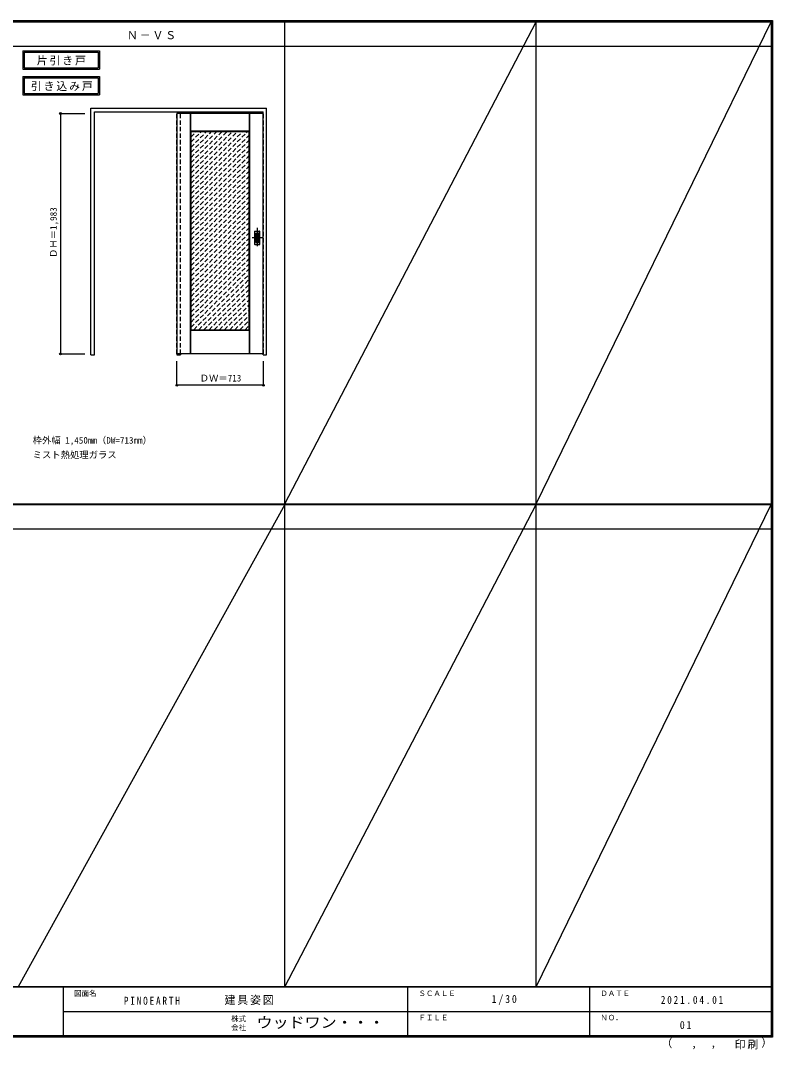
# Model space of a CAD drawing. Units: millimetres, scale not verified. Extents: x -6000 to 5700, y -4307 to 4175.
# Drawn here: x -502 to 5700, y -4307 to 4175 of the extents above; entities that cross this region are included whole.
import ezdxf
from ezdxf.enums import TextEntityAlignment as Align

# ---------------------------------------------------------------- set-up
doc = ezdxf.new("R2010")
doc.units = ezdxf.units.MM
doc.header["$LTSCALE"] = 30
doc.header["$PDMODE"] = 32
doc.header["$PDSIZE"] = 15
doc.linetypes.add('CHAIN1', pattern=[8, 5, -1, 1, -1])
doc.linetypes.add('DASHED1', pattern=[1.8, 1.2, -0.6])
for name, color, linetype in [('0-1_通り芯', 4, 'CHAIN1'), ('0-2_扉', 4, 'DASHED1'), ('0-3_仕上げ', 7, 'Continuous'), ('0-4_枠', 3, 'Continuous'), ('0-6_引手', 3, 'Continuous'), ('0-A_文字', 7, 'Continuous'), ('0-B_寸法', 7, 'Continuous'), ('0-C_ハッチ', 4, 'DASHED1'), ('F-1_枠', 6, 'Continuous'), ('F-A_文字', 7, 'Continuous')]:
    doc.layers.add(name, color=color, linetype=linetype)
doc.styles.add('ＭＳ ゴシック', font='')
doc.styles.get('ＭＳ ゴシック').set_extended_font_data('MS Gothic')

msp = doc.modelspace()

# ---------------------------------------------------------------- linework, layer by layer
at = {"layer": '0-1_通り芯'}
for p, q in [((1450, 2465), (1450, 2303)), ((1491, 2384), (1409, 2384))]:
    msp.add_line(p, q, dxfattribs=at)
at = {"layer": '0-2_扉', "color": 3, "linetype": 'Continuous'}
for p, q in [((1498, 3409.5), (788, 3409.5)), ((788, 3409.5), (788, 1426.5)), ((1498, 1426.5), (788, 1426.5))]:
    msp.add_line(p, q, dxfattribs=at)
at = {"layer": '0-2_扉'}
for p, q in [((788, 3409.5), (788, 3405.5)), ((1498, 3409.5), (1501, 3409.5))]:
    msp.add_line(p, q, dxfattribs=at)
msp.add_lwpolyline([(1498, 1426.5), (1501, 1426.5), (1501, 3409.5)], dxfattribs=at)
at = {"layer": '0-3_仕上げ'}
for p, q in [((900, 1426.5), (900, 3409.5)), ((901.5, 3262), (901.5, 3409.5)), ((903, 3263.5), (903, 3409.5)), ((1386, 3263.5), (1386, 3409.5)), ((1387.5, 3262), (1387.5, 3409.5)), ((1389, 1426.5), (1389, 3409.5)), ((903, 3263.5), (901.5, 3262)), ((904, 3259.5), (901.5, 3262)), ((1386, 3263.5), (903, 3263.5)), ((903, 1622.5), (901.5, 1624)), ((903, 1426.5), (903, 1622.5)), ((903, 1622.5), (1386, 1622.5)), ((1385, 1626.5), (1387.5, 1624)), ((1386, 1622.5), (1387.5, 1624)), ((1386, 1426.5), (1386, 1622.5)), ((1387.5, 1426.5), (1387.5, 1624))]:
    msp.add_line(p, q, dxfattribs=at)
at = {"layer": '0-3_仕上げ', "color": 3}
for p, q in [((904, 1626.5), (904, 3259.5)), ((904, 3259.5), (1385, 3259.5)), ((1385, 1626.5), (1385, 3259.5)), ((904, 1626.5), (1385, 1626.5))]:
    msp.add_line(p, q, dxfattribs=at)
at = {"layer": '0-3_仕上げ'}
for points in [[(1386, 3263.5), (1387.5, 3262), (1385, 3259.5)], [(901.5, 1426.5), (901.5, 1624), (904, 1626.5)]]:
    msp.add_lwpolyline(points, dxfattribs=at)
at = {"layer": '0-4_枠'}
for p, q in [((78, 1418), (78, 3453)), ((78, 3453), (1528, 3453)), ((108, 3423), (1498, 3423)), ((108, 1418), (108, 3423)), ((1498, 1418), (1498, 3423)), ((1528, 1418), (1528, 3453)), ((78, 1418), (108, 1418)), ((788, 1426.5), (788, 1418)), ((788, 1418), (818, 1418)), ((818, 1426.5), (818, 1418)), ((1498, 1418), (1528, 1418))]:
    msp.add_line(p, q, dxfattribs=at)
at = {"layer": '0-4_枠', "color": 4, "linetype": 'DASHED1'}
for p, q in [((788, 1426.5), (788, 3423)), ((818, 1426.5), (818, 3423))]:
    msp.add_line(p, q, dxfattribs=at)
at = {"layer": '0-6_引手'}
for p, q in [((1429, 2437.5), (1429, 2330.5)), ((1430.5, 2439), (1469.5, 2439)), ((1471, 2330.5), (1471, 2437.5)), ((1430.5, 2329), (1469.5, 2329))]:
    msp.add_line(p, q, dxfattribs=at)
at = {"layer": '0-6_引手', "color": 7}
for p, q in [((1437.5, 2421.5), (1437.5, 2346.5)), ((1439, 2423), (1461, 2423)), ((1462.5, 2346.5), (1462.5, 2421.5)), ((1439, 2345), (1461, 2345))]:
    msp.add_line(p, q, dxfattribs=at)
at = {"layer": '0-6_引手'}
for centre, start, end in [((1430.5, 2437.5), 90, 180), ((1469.5, 2437.5), 0, 90), ((1430.5, 2330.5), 180, 270), ((1469.5, 2330.5), 270, 0)]:
    msp.add_arc(centre, 1.5, start, end, dxfattribs=at)
at = {"layer": '0-6_引手', "color": 7}
for centre, start, end in [((1439, 2421.5), 90, 180), ((1461, 2421.5), 0, 90), ((1439, 2346.5), 180, 270), ((1461, 2346.5), 270, 0)]:
    msp.add_arc(centre, 1.5, start, end, dxfattribs=at)
at = {"layer": '0-A_文字'}
for p, q in [((-482, 3925), (-482, 3775)), ((-472, 3915), (-472, 3785)), ((-472, 3915), (139.03, 3915)), ((139.03, 3915), (139.03, 3785)), ((-482, 3775), (149.03, 3775)), ((-472, 3785), (139.03, 3785)), ((-482, 3713.53), (-482, 3563.53)), ((-472, 3703.53), (-472, 3573.53)), ((-472, 3703.53), (139.03, 3703.53)), ((139.03, 3703.53), (139.03, 3573.53)), ((-482, 3563.53), (149.03, 3563.53)), ((-472, 3573.53), (139.03, 3573.53))]:
    msp.add_line(p, q, dxfattribs=at)
for points in [[(-482, 3925), (149.03, 3925), (149.03, 3775)], [(-482, 3713.53), (149.03, 3713.53), (149.03, 3563.53)]]:
    msp.add_lwpolyline(points, dxfattribs=at)
at = {"layer": '0-B_寸法', "color": 4}
for p, q in [((-172, 3409.5), (-172, 1426.5)), ((-172, 3409.5), (28, 3409.5)), ((-172, 1426.5), (28, 1426.5)), ((1501, 1168), (1501, 1368))]:
    msp.add_line(p, q, dxfattribs=at)
msp.add_lwpolyline([(1501, 1168), (788, 1168), (788, 1368)], dxfattribs=at)
at = {"layer": '0-B_寸法'}
for p in [(-172, 3409.5), (-172, 1426.5), (788, 1168), (1501, 1168)]:
    msp.add_point(p, dxfattribs=at)
at = {"layer": '0-C_ハッチ'}
for p, q in [((904, 2792.44), (1371.06, 3259.5)), ((904, 3216.71), (946.79, 3259.5)), ((904, 2834.87), (1328.63, 3259.5)), ((904, 2877.3), (1286.2, 3259.5)), ((904, 2919.72), (1243.78, 3259.5)), ((904, 2962.15), (1201.35, 3259.5)), ((904, 3004.57), (1158.93, 3259.5)), ((904, 3047), (1116.5, 3259.5)), ((904, 3089.43), (1074.07, 3259.5)), ((904, 3131.85), (1031.65, 3259.5)), ((904, 3174.28), (989.22, 3259.5)), ((904, 3259.13), (904.37, 3259.5)), ((904, 2750.02), (1385, 3231.02)), ((904, 2707.59), (1385, 3188.59)), ((904, 2665.16), (1385, 3146.16)), ((904, 2622.74), (1385, 3103.74)), ((904, 2580.31), (1385, 3061.31)), ((904, 2537.88), (1385, 3018.88)), ((904, 2495.46), (1385, 2976.46)), ((904, 2453.03), (1385, 2934.03)), ((904, 2410.6), (1385, 2891.6)), ((904, 2368.18), (1385, 2849.18)), ((904, 2325.75), (1385, 2806.75)), ((904, 2283.33), (1385, 2764.33)), ((904, 2240.9), (1385, 2721.9)), ((904, 2198.47), (1385, 2679.47)), ((904, 2156.05), (1385, 2637.05)), ((904, 2113.62), (1385, 2594.62)), ((904, 2071.19), (1385, 2552.19)), ((904, 2028.77), (1385, 2509.77)), ((904, 1986.34), (1385, 2467.34)), ((904, 1943.91), (1385, 2424.91)), ((904, 1901.49), (1385, 2382.49)), ((904, 1859.06), (1385, 2340.06)), ((904, 1816.64), (1385, 2297.64)), ((904, 1774.21), (1385, 2255.21)), ((904, 1731.78), (1385, 2212.78)), ((904, 1689.36), (1385, 2170.36)), ((904, 1646.93), (1385, 2127.93)), ((926, 1626.5), (1385, 2085.5)), ((968.42, 1626.5), (1385, 2043.08)), ((1010.85, 1626.5), (1385, 2000.65)), ((1053.28, 1626.5), (1385, 1958.22)), ((1095.7, 1626.5), (1385, 1915.8)), ((1138.13, 1626.5), (1385, 1873.37)), ((1180.56, 1626.5), (1385, 1830.94)), ((1222.98, 1626.5), (1385, 1788.52)), ((1265.41, 1626.5), (1385, 1746.09)), ((1307.84, 1626.5), (1385, 1703.67)), ((919.73, 1626.5), (920.2, 1626.97)), ((1350.26, 1626.5), (1385, 1661.24))]:
    msp.add_line(p, q, dxfattribs=at)
at = {"layer": 'F-1_枠'}
for p, q in [((-6000, 4175), (5700, 4175)), ((-6000, 4170), (5700, 4170)), ((-6000, 4165), (5700, 4165)), ((1678, -3790), (1678, 4175)), ((3752, -3790), (3752, 4175)), ((5690, 4175), (5690, -4205)), ((5695, 4175), (5695, -4205)), ((5700, 4175), (5700, -4205)), ((-6000, 3965), (5700, 3965)), ((-6000, 190.5), (5700, 190.5)), ((-6000, 187.5), (5700, 187.5)), ((-6000, 184.5), (5700, 184.5)), ((-6000, -15.5), (5700, -15.5)), ((5700, -3790), (-6000, -3790)), ((5700, -3795), (-6000, -3795)), ((-150, -3795), (-150, -4195)), ((2690, -3795), (2690, -4195)), ((4190, -3795), (4190, -4195)), ((-150, -3995), (5690, -3995.01)), ((5700, -4195), (-6000, -4195)), ((5700, -4200), (-6000, -4200)), ((5700, -4205), (-6000, -4205))]:
    msp.add_line(p, q, dxfattribs=at)
at = {"layer": 'F-A_文字'}
for p, q in [((1678, 190.5), (3752, 4165)), ((3752, 190.5), (5690, 4165)), ((1678, 184.5), (-522, -3790)), ((1678, -3790), (3752, 184.5)), ((3752, -3790), (5690, 184.5))]:
    msp.add_line(p, q, dxfattribs=at)

# ---------------------------------------------------------------- texts
at = {"layer": '0-A_文字', "style": 'ＭＳ ゴシック'}
for s, p in [('枠外幅 1,450mm（DW=713mm）', (-402, 670.5)), ('ミスト熱処理ガラス', (-402, 550.5))]:
    msp.add_text(s, height=54.99, dxfattribs=at).set_placement(p, align=Align.BOTTOM_LEFT)
at = {"layer": '0-A_文字', "char_height": 65.98, "attachment_point": 7, "style": 'ＭＳ ゴシック'}
for s, insert in [('\\T1.17;Ｎ－ＶＳ', (375.5, 4020)), ('\\T1.17;片引き戸', (-368.98, 3805)), ('\\T1.17;引き込み戸', (-417.34, 3593.53))]:
    msp.add_mtext(s, dxfattribs=dict(at, insert=insert))
at = {"layer": '0-B_寸法', "style": 'ＭＳ ゴシック'}
msp.add_text('ＤＨ＝1,983', height=54.99, rotation=90, dxfattribs=at).set_placement((-187, 2217.75), align=Align.BOTTOM_LEFT)
msp.add_text('ＤＷ＝713', height=54.99, dxfattribs=at).set_placement((975.75, 1183), align=Align.BOTTOM_LEFT)
at = {"layer": 'F-A_文字', "style": 'ＭＳ ゴシック'}
for s, height, p in [('図面名', 43.99, (-60, -3880)), ('ＳＣＡＬＥ', 43.99, (2780, -3880)), ('ＤＡＴＥ', 43.99, (4280, -3880)), ('株式', 43.99, (1235, -4089)), ('ＦＩＬＥ', 43.99, (2780, -4080)), ('ＮＯ．', 43.99, (4280, -4080)), ('会社', 43.99, (1235, -4161)), ('（', 65.98, (4784.03, -4308.31)), ('）', 65.98, (5608.4, -4304.13)), (',', 65.98, (5031.28, -4308.31)), (',', 65.98, (5190.2, -4305.53))]:
    msp.add_text(s, height=height, dxfattribs=at).set_placement(p, align=Align.BOTTOM_LEFT)
at = {"layer": 'F-A_文字', "style": 'ＭＳ ゴシック', "width": 1.1}
msp.add_text('ウッドワン・・・', height=87.98, dxfattribs=at).set_placement((1445, -4155), align=Align.BOTTOM_LEFT)
at = {"layer": 'F-A_文字', "char_height": 65.98, "attachment_point": 7, "style": 'ＭＳ ゴシック'}
for s, insert in [('\\T1.39;\\W0.85;PINOEARTH', (350, -3940)), ('\\T1.17;建具姿図', (1180.42, -3940)), ('\\T1.38;\\W0.9;1/30', (3383.75, -3940)), ('\\T1.39;\\W0.85;2021.04.01', (4778.75, -3932.5)), ('\\T1.36;\\W0.9;01', (4936.25, -4140)), ('\\T1.17;印刷', (5388.15, -4306.92))]:
    msp.add_mtext(s, dxfattribs=dict(at, insert=insert))

doc.saveas('drawing.dxf')
